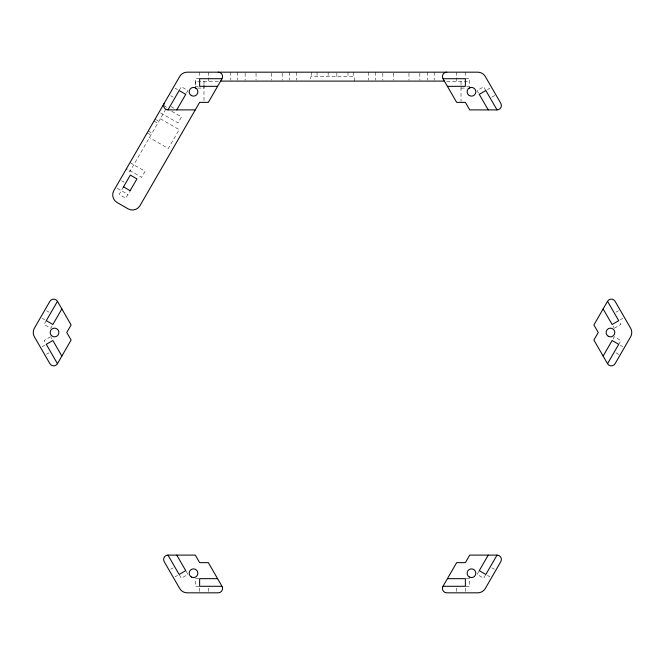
<?xml version="1.0" encoding="UTF-8"?>
<svg xmlns="http://www.w3.org/2000/svg" width="665" height="665" viewBox="0 0 665 665"><rect width="100%" height="100%" fill="white"/><g stroke="black" fill="none" stroke-linecap="round" stroke-linejoin="round"><path stroke-width="0.5" stroke-dasharray="3.33 2.49" d="M46.276 320.68L44.098 324.445L50.698 328.261L52.003 326M123.524 186.873L119.168 194.421L125.768 198.237L129.442 191.869M179.151 90.531L181.329 86.758L187.929 90.573L185.751 94.347M478.817 571.41L477.071 574.427L483.671 578.242L485.849 574.469M612.997 339L614.302 336.739L620.902 340.555L618.724 344.32M50.698 336.739L44.098 340.555L46.276 344.32M42.236 346.656L44.655 345.26M487.47 89.6L489.897 88.196M46.592 354.204L49.011 352.799M491.826 97.148L495.866 94.812M170.747 569.257L173.174 567.852M615.99 312.201L618.408 310.796M175.103 576.804L177.53 575.4M620.345 319.74L622.764 318.344M614.302 328.261L620.902 324.445L618.724 320.68M199.625 78.711L195.269 78.711L195.269 86.334L198.752 86.334M465.375 78.711L469.731 78.711L469.731 86.334L466.248 86.334M218.353 81.537L195.261 81.537L195.261 86.034M446.689 81.537L469.731 81.537M197.705 88.079L203.98 88.079L203.98 85.278M461.02 88.079L467.296 88.079M198.752 578.666L195.269 578.666L195.269 586.289L199.625 586.289M466.248 578.666L469.731 578.666L469.731 586.289L465.375 586.289M175.103 88.196L177.53 89.6M620.345 345.26L622.764 346.656M170.747 95.743L173.174 97.148M615.99 352.799L620.029 355.135M170.988 106.566L175.119 108.952M163.607 105.544L166.873 107.431L129.841 171.57L126.076 169.392M171.769 111.263L181.528 116.899L178.045 122.934L159.184 112.044M160.34 118.752L179.201 129.642L168.311 148.503L149.45 137.613M155.078 119.16L158.852 121.338M153.989 121.047L157.763 123.225M148.253 130.963L152.027 133.141M147.165 132.85L150.938 135.028M129.991 162.601L145.086 171.312L141.595 177.347L126.508 168.636M121.662 180.772L124.089 182.168M117.306 188.311L127.946 194.463M46.592 310.796L49.011 312.201M491.826 567.852L494.253 569.257M42.236 318.344L44.655 319.74M487.47 575.4L489.897 576.804M485.849 90.531L483.671 86.758L477.071 90.573L478.817 93.59M612.997 326L613.87 327.504M51.13 337.496L52.003 339M186.183 571.41L187.929 574.427L181.329 578.242L179.151 574.469M203.98 84.513L203.98 81.537L203.98 84.339M203.98 85.502L203.98 101.363M465.375 72.177L465.375 76.857M465.375 588.159L465.375 592.823M461.02 81.537L461.02 101.363M456.664 72.177L456.664 76.857M456.664 77.797L456.664 81.537M456.664 588.159L456.664 592.823M434.22 72.177L434.22 80.116M427.254 72.177L427.254 80.116M419.848 73.167L419.848 80.116M408.958 73.167L408.958 80.116M393.705 73.167L393.705 80.116M382.816 73.167L382.816 80.116M375.409 72.177L375.409 80.116M368.443 72.177L368.443 80.116M354.279 81.105L354.279 76.749L310.721 76.749L310.721 81.105M353.414 72.177L353.414 76.749M347.97 72.177L347.97 76.749M336.856 73.092L336.856 76.749M328.144 72.177L328.144 76.749M317.03 72.177L317.03 76.749M311.586 72.177L311.586 76.749M296.557 72.177L296.557 80.116M289.591 72.177L289.591 80.116M282.184 73.167L282.184 80.116M271.295 73.167L271.295 80.116M256.042 73.167L256.042 80.116M245.152 73.167L245.152 80.116M237.746 72.177L237.746 80.116M230.78 72.177L230.78 80.116M208.336 72.177L208.336 76.857M208.336 77.797L208.336 81.537M208.336 588.159L208.336 592.823M199.625 72.177L199.625 76.857M199.625 588.159L199.625 592.823"/><path stroke-width="1" d="M57.456 301.303L71.113 324.952L66.758 332.5L71.113 340.048L57.456 363.697A4.356 4.356 0 0 1 49.908 363.697L34.414 336.856A8.712 8.712 0 0 1 34.414 328.144L49.908 301.303A4.356 4.356 0 0 1 57.456 301.303L46.276 320.68L52.876 324.487L61.862 308.934M123.283 187.297L130.323 175.095L136.932 178.902L129.941 191.005M164.189 103.366A4.356 4.356 0 0 0 167.962 109.9L179.151 90.531L185.751 94.347L176.765 109.9M218.22 72.177A4.356 4.356 0 0 1 221.994 78.711L208.336 102.36L199.625 102.36L139.983 205.66A8.712 8.712 0 0 1 128.087 208.852L117.04 202.468A8.712 8.712 0 0 1 113.848 190.564L179.683 76.533A8.712 8.712 0 0 1 187.231 72.177L477.769 72.177A8.712 8.712 0 0 1 485.317 76.533L500.812 103.366A4.356 4.356 0 0 1 497.038 109.9L469.731 109.9L465.375 102.36L456.664 102.36L443.006 78.711A4.356 4.356 0 0 1 446.78 72.177M443.006 586.289L456.664 562.64L465.375 562.64L469.731 555.1L497.038 555.1A4.356 4.356 0 0 1 500.812 561.634L485.317 588.467A8.712 8.712 0 0 1 477.769 592.823L446.78 592.823A4.356 4.356 0 0 1 443.006 586.289L465.375 586.289L465.375 578.666L447.412 578.666M607.544 301.303L593.887 324.952L598.242 332.5L593.887 340.048L607.544 363.697A4.356 4.356 0 0 0 615.092 363.697L630.586 336.856A8.712 8.712 0 0 0 630.586 328.144L615.092 301.303A4.356 4.356 0 0 0 607.544 301.303L618.724 320.68L612.124 324.487L603.138 308.934M488.235 555.1L479.249 570.653L485.849 574.469L497.038 555.1M603.138 356.066L612.124 340.513L618.724 344.32L607.544 363.697M469.207 88.079L469.731 87.83M221.994 78.711L199.625 78.711L199.625 86.334L217.588 86.334M443.006 78.711L465.375 78.711L465.375 86.334L447.412 86.334M220.614 81.105L444.386 81.105M167.962 109.9L195.269 109.9M167.962 555.1L195.269 555.1L199.625 562.64L208.336 562.64L221.994 586.289A4.356 4.356 0 0 1 218.22 592.823L187.231 592.823A8.712 8.712 0 0 1 179.683 588.467L164.189 561.634A4.356 4.356 0 0 1 167.962 555.1L179.151 574.469L185.751 570.653L176.765 555.1M217.588 578.666L199.625 578.666L199.625 586.289L221.994 586.289M195.261 87.83L195.793 88.079M163.1 105.253L163.607 105.544M123.524 186.873L130.124 190.689M497.038 109.9L485.849 90.531L479.249 94.347L488.235 109.9M61.862 356.066L52.876 340.513L46.276 344.32L57.456 363.697M469.299 95.552A4.356 4.356 0 0 0 475.841 91.778A4.356 4.356 0 0 0 469.299 88.004A4.356 4.356 0 0 0 469.299 95.552M191.345 95.552A4.356 4.356 0 0 0 197.879 91.778A4.356 4.356 0 0 0 191.345 88.004A4.356 4.356 0 0 0 191.345 95.552M469.299 576.996A4.356 4.356 0 0 0 475.841 573.222A4.356 4.356 0 0 0 469.299 569.448A4.356 4.356 0 0 0 469.299 576.996M191.345 576.996A4.356 4.356 0 0 0 197.879 573.222A4.356 4.356 0 0 0 191.345 569.448A4.356 4.356 0 0 0 191.345 576.996M51.463 335.584A4.356 4.356 0 0 0 58.744 333.631A4.356 4.356 0 0 0 53.408 328.294A4.356 4.356 0 0 0 51.463 335.584M608.284 336.274A4.356 4.356 0 0 0 614.817 332.5A4.356 4.356 0 0 0 608.284 328.726A4.356 4.356 0 0 0 608.284 336.274"/></g></svg>
